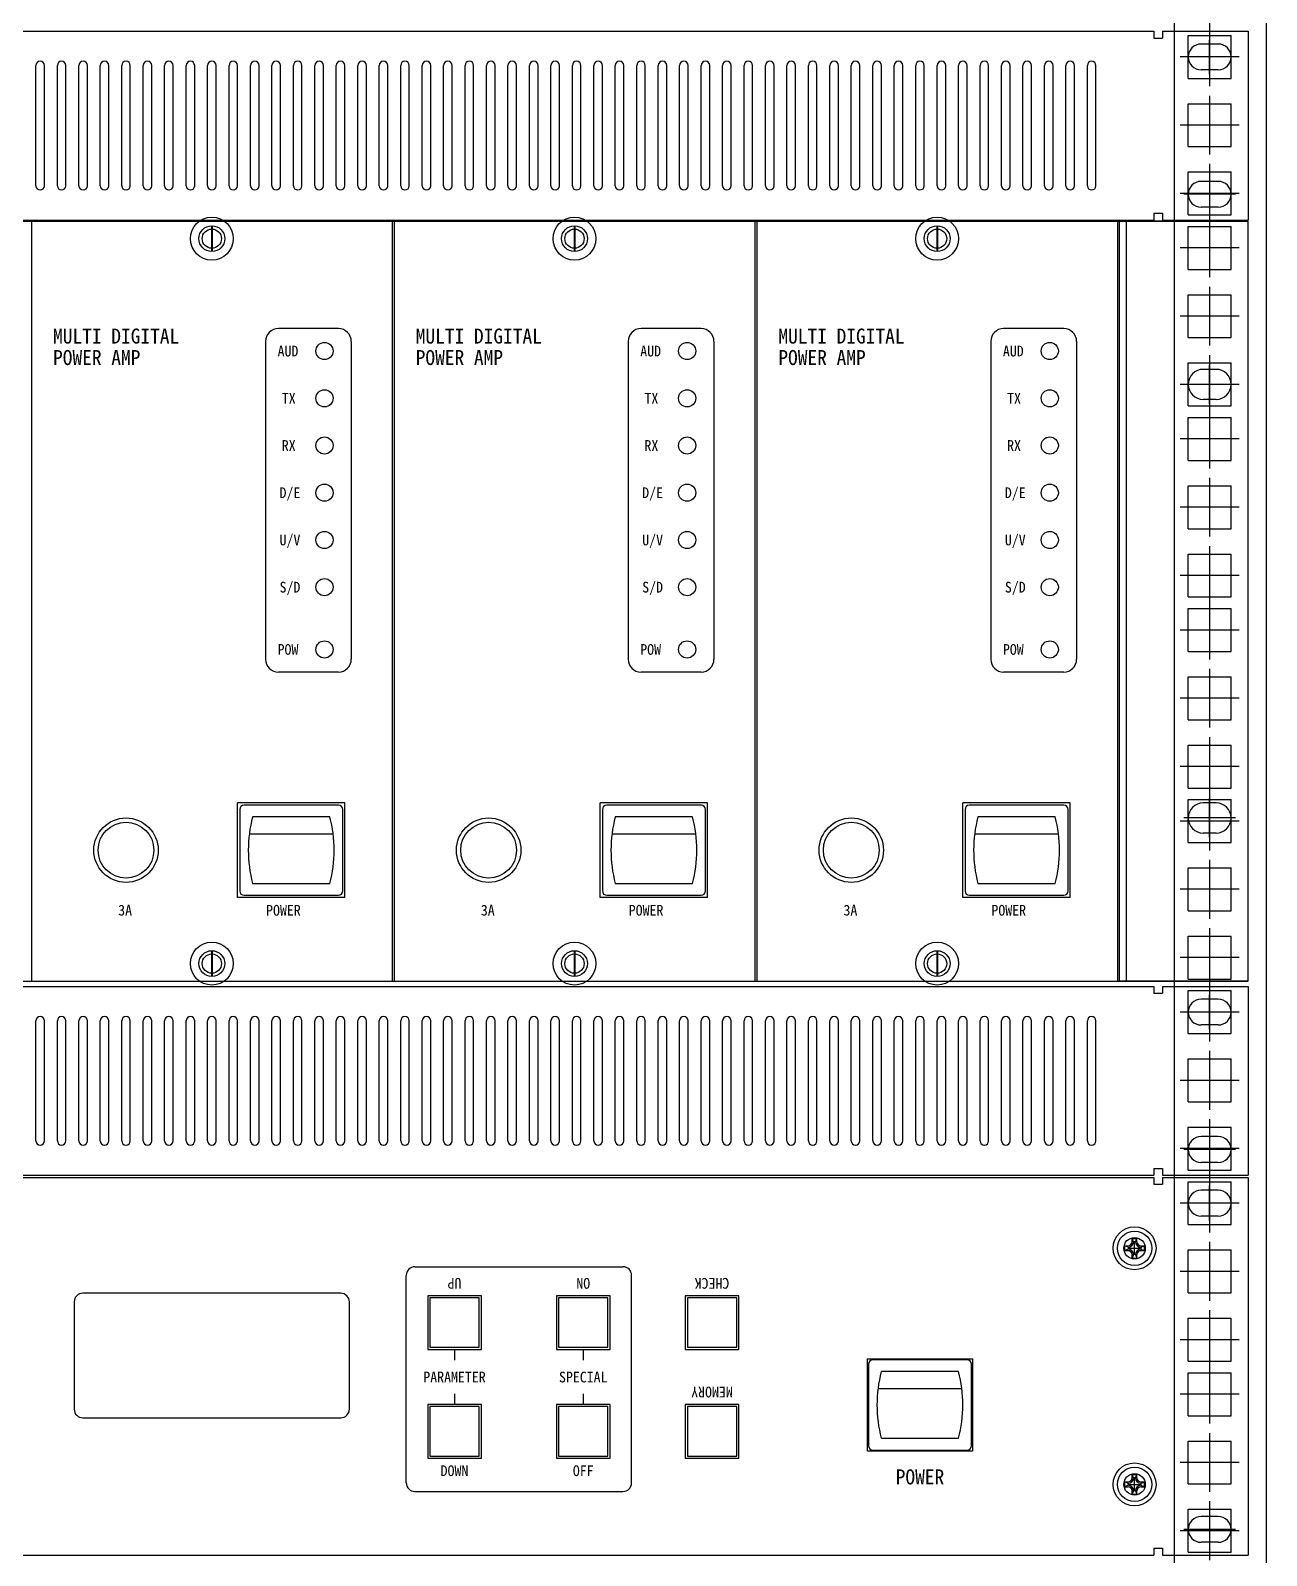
# Model space of a CAD drawing. Header units: millimetres. Extents: x 0 to 841, y 0 to 594.
# Drawn here: x 196.38 to 210.78, y 145.81 to 163.58 of the extents above; entities that cross this region are included whole.
import ezdxf
from ezdxf.enums import TextEntityAlignment as Align

# ---------------------------------------------------------------- set-up
doc = ezdxf.new("R2010")
doc.units = ezdxf.units.MM
doc.header["$LTSCALE"] = 10
doc.layers.add('LINE06', color=9, linetype='Continuous')
doc.styles.get("Standard").update_dxf_attribs({"font": 'GulimChe.ttf'})

# ---------------------------------------------------------------- blocks, each defined once
blk = doc.blocks.new('sw-05')
at = {"color": 7}
for p, q in [((-12, 9.5), (-12, -9.5)), ((11, 10.5), (-11, 10.5)), ((9, 7.75), (-9, 7.75)), ((12, -9.5), (12, 9.5)), ((9.77, 3.75), (-9.77, 3.75)), ((-11, -10.5), (11, -10.5)), ((-9, -7.75), (9, -7.75))]:
    blk.add_line(p, q, dxfattribs=at)
for centre, radius, start, end in [((-11, 9.5), 1, 90, 180), ((20.53, 0), 30.53, 165.2952, 194.7048), ((-20.53, 0), 30.53, 345.2952, 14.7048), ((11, 9.5), 1, 0, 90), ((-11, -9.5), 1, 180, 270), ((11, -9.5), 1, 270, 0)]:
    blk.add_arc(centre, radius, start, end, dxfattribs=at)

msp = doc.modelspace()

# ---------------------------------------------------------------- linework, layer by layer
at = {"color": 7, "lineweight": 30}
for p, q in [((199.966, 160.104), (199.266, 160.104)), ((204.191, 160.104), (203.491, 160.104)), ((208.416, 160.104), (207.716, 160.104)), ((200.116, 159.954), (200.116, 156.254)), ((204.341, 159.954), (204.341, 156.254)), ((208.566, 159.954), (208.566, 156.254)), ((199.966, 156.104), (199.266, 156.104)), ((204.191, 156.104), (203.491, 156.104)), ((208.416, 156.104), (207.716, 156.104))]:
    msp.add_line(p, q, dxfattribs=at)
at = {"color": 7}
for p, q in [((199.116, 159.954), (199.116, 156.254)), ((203.341, 159.954), (203.341, 156.254)), ((207.566, 159.954), (207.566, 156.254))]:
    msp.add_line(p, q, dxfattribs=at)
for centre, start, end in [((199.266, 159.954), 90, 180), ((203.491, 159.954), 90, 180), ((207.716, 159.954), 90, 180), ((199.266, 156.254), 180, 270), ((203.491, 156.254), 180, 270), ((207.716, 156.254), 180, 270)]:
    msp.add_arc(centre, 0.15, start, end, dxfattribs=at)
at = {"color": 7, "lineweight": 30}
for centre, start, end in [((199.966, 159.954), 0, 90), ((204.191, 159.954), 0, 90), ((208.416, 159.954), 0, 90), ((199.966, 156.254), 270, 0), ((204.191, 156.254), 270, 0), ((208.416, 156.254), 270, 0)]:
    msp.add_arc(centre, 0.15, start, end, dxfattribs=at)
at = {"layer": 'LINE06'}
for p, q in [((209.708, 130.211), (209.708, 223.661)), ((210.778, 130.211), (210.778, 223.661)), ((210.116, 164.246), (210.116, 163.561)), ((210.116, 163.611), (210.116, 162.926)), ((187.516, 163.568), (209.466, 163.568)), ((209.466, 163.568), (209.466, 163.488)), ((209.466, 163.488), (209.566, 163.488)), ((209.566, 163.568), (209.566, 163.488)), ((209.566, 163.568), (210.566, 163.568)), ((209.866, 163.018), (209.866, 163.518)), ((209.866, 163.518), (210.366, 163.518)), ((210.216, 163.418), (210.016, 163.418)), ((210.116, 163.068), (210.116, 163.468)), ((210.366, 163.018), (210.366, 163.518)), ((210.566, 163.568), (210.566, 161.368)), ((210.458, 163.268), (209.774, 163.268)), ((210.416, 163.268), (209.816, 163.268)), ((196.441, 161.768), (196.441, 163.168)), ((196.541, 161.768), (196.541, 163.168)), ((196.691, 161.768), (196.691, 163.168)), ((196.791, 161.768), (196.791, 163.168)), ((196.941, 161.768), (196.941, 163.168)), ((197.041, 161.768), (197.041, 163.168)), ((197.191, 161.768), (197.191, 163.168)), ((197.291, 161.768), (197.291, 163.168)), ((197.441, 161.768), (197.441, 163.168)), ((197.541, 161.768), (197.541, 163.168)), ((197.691, 161.768), (197.691, 163.168)), ((197.791, 161.768), (197.791, 163.168)), ((197.941, 161.768), (197.941, 163.168)), ((198.041, 161.768), (198.041, 163.168)), ((198.191, 161.768), (198.191, 163.168)), ((198.291, 161.768), (198.291, 163.168)), ((198.441, 161.768), (198.441, 163.168)), ((198.541, 161.768), (198.541, 163.168)), ((198.691, 161.768), (198.691, 163.168)), ((198.791, 161.768), (198.791, 163.168)), ((198.941, 161.768), (198.941, 163.168)), ((199.041, 161.768), (199.041, 163.168)), ((199.191, 161.768), (199.191, 163.168)), ((199.291, 161.768), (199.291, 163.168)), ((199.441, 161.768), (199.441, 163.168)), ((199.541, 161.768), (199.541, 163.168)), ((199.691, 161.768), (199.691, 163.168)), ((199.791, 161.768), (199.791, 163.168)), ((199.941, 161.768), (199.941, 163.168)), ((200.041, 161.768), (200.041, 163.168)), ((200.191, 161.768), (200.191, 163.168)), ((200.291, 161.768), (200.291, 163.168)), ((200.441, 161.768), (200.441, 163.168)), ((200.541, 161.768), (200.541, 163.168)), ((200.691, 161.768), (200.691, 163.168)), ((200.791, 161.768), (200.791, 163.168)), ((200.941, 161.768), (200.941, 163.168)), ((201.041, 161.768), (201.041, 163.168)), ((201.191, 161.768), (201.191, 163.168)), ((201.291, 161.768), (201.291, 163.168)), ((201.441, 161.768), (201.441, 163.168)), ((201.541, 161.768), (201.541, 163.168)), ((201.691, 161.768), (201.691, 163.168)), ((201.791, 161.768), (201.791, 163.168)), ((201.941, 161.768), (201.941, 163.168)), ((202.041, 161.768), (202.041, 163.168)), ((202.191, 161.768), (202.191, 163.168)), ((202.291, 161.768), (202.291, 163.168)), ((202.441, 161.768), (202.441, 163.168)), ((202.541, 161.768), (202.541, 163.168)), ((202.691, 161.768), (202.691, 163.168)), ((202.791, 161.768), (202.791, 163.168)), ((202.941, 161.768), (202.941, 163.168)), ((203.041, 161.768), (203.041, 163.168)), ((203.191, 161.768), (203.191, 163.168)), ((203.291, 161.768), (203.291, 163.168)), ((203.441, 161.768), (203.441, 163.168)), ((203.541, 161.768), (203.541, 163.168)), ((203.691, 161.768), (203.691, 163.168)), ((203.791, 161.768), (203.791, 163.168)), ((203.941, 161.768), (203.941, 163.168)), ((204.041, 161.768), (204.041, 163.168)), ((204.191, 161.768), (204.191, 163.168)), ((204.291, 161.768), (204.291, 163.168)), ((204.441, 161.768), (204.441, 163.168)), ((204.541, 161.768), (204.541, 163.168)), ((204.691, 161.768), (204.691, 163.168)), ((204.791, 161.768), (204.791, 163.168)), ((204.941, 161.768), (204.941, 163.168)), ((205.041, 161.768), (205.041, 163.168)), ((205.191, 161.768), (205.191, 163.168)), ((205.291, 161.768), (205.291, 163.168)), ((205.441, 161.768), (205.441, 163.168)), ((205.541, 161.768), (205.541, 163.168)), ((205.691, 161.768), (205.691, 163.168)), ((205.791, 161.768), (205.791, 163.168)), ((205.941, 161.768), (205.941, 163.168)), ((206.041, 161.768), (206.041, 163.168)), ((206.191, 161.768), (206.191, 163.168)), ((206.291, 161.768), (206.291, 163.168)), ((206.441, 161.768), (206.441, 163.168)), ((206.541, 161.768), (206.541, 163.168)), ((206.691, 161.768), (206.691, 163.168)), ((206.791, 161.768), (206.791, 163.168)), ((206.941, 161.768), (206.941, 163.168)), ((207.041, 161.768), (207.041, 163.168)), ((207.191, 161.768), (207.191, 163.168)), ((207.291, 161.768), (207.291, 163.168)), ((207.441, 161.768), (207.441, 163.168)), ((207.541, 161.768), (207.541, 163.168)), ((207.691, 161.768), (207.691, 163.168)), ((207.791, 161.768), (207.791, 163.168)), ((207.941, 161.768), (207.941, 163.168)), ((208.041, 161.768), (208.041, 163.168)), ((208.191, 161.768), (208.191, 163.168)), ((208.291, 161.768), (208.291, 163.168)), ((208.441, 161.768), (208.441, 163.168)), ((208.541, 161.768), (208.541, 163.168)), ((208.691, 161.768), (208.691, 163.168)), ((208.791, 161.768), (208.791, 163.168)), ((210.216, 163.118), (210.016, 163.118)), ((209.866, 163.018), (210.366, 163.018)), ((209.866, 162.223), (209.866, 162.723)), ((209.866, 162.723), (210.366, 162.723)), ((210.116, 162.816), (210.116, 162.131)), ((210.366, 162.223), (210.366, 162.723)), ((210.458, 162.473), (209.774, 162.473)), ((209.866, 162.223), (210.366, 162.223)), ((210.116, 162.021), (210.116, 161.336)), ((209.866, 161.428), (209.866, 161.928)), ((209.866, 161.928), (210.366, 161.928)), ((210.216, 161.818), (210.016, 161.818)), ((210.116, 161.868), (210.116, 161.468)), ((210.366, 161.428), (210.366, 161.928)), ((210.458, 161.678), (209.774, 161.678)), ((210.416, 161.668), (209.816, 161.668)), ((209.466, 161.448), (209.466, 161.368)), ((209.466, 161.448), (209.566, 161.448)), ((209.566, 161.448), (209.566, 161.368)), ((210.216, 161.518), (210.016, 161.518)), ((186.416, 161.354), (210.566, 161.354)), ((187.516, 161.368), (209.466, 161.368)), ((196.391, 161.354), (200.591, 161.354)), ((196.391, 161.354), (196.391, 152.504)), ((196.391, 161.354), (200.591, 161.354)), ((196.391, 161.354), (196.391, 152.504)), ((198.486, 161.301), (198.486, 161.001)), ((198.491, 161.354), (200.591, 161.354)), ((198.491, 161.354), (200.591, 161.354)), ((198.496, 161.301), (198.496, 161.001)), ((200.591, 161.354), (200.591, 152.504)), ((200.591, 161.354), (200.591, 152.504)), ((200.616, 161.354), (204.816, 161.354)), ((200.616, 161.354), (200.616, 152.504)), ((200.616, 161.354), (204.816, 161.354)), ((200.616, 161.354), (200.616, 152.504)), ((202.711, 161.301), (202.711, 161.001)), ((202.716, 161.354), (204.816, 161.354)), ((202.716, 161.354), (204.816, 161.354)), ((202.721, 161.301), (202.721, 161.001)), ((204.816, 161.354), (204.816, 152.504)), ((204.816, 161.354), (204.816, 152.504)), ((204.841, 161.354), (209.041, 161.354)), ((204.841, 161.354), (204.841, 152.504)), ((204.841, 161.354), (209.041, 161.354)), ((204.841, 161.354), (204.841, 152.504)), ((206.936, 161.301), (206.936, 161.001)), ((206.941, 161.354), (209.041, 161.354)), ((206.941, 161.354), (209.041, 161.354)), ((206.946, 161.301), (206.946, 161.001)), ((209.041, 161.354), (209.041, 152.504)), ((209.041, 161.354), (209.041, 152.504)), ((209.066, 152.504), (209.066, 161.354)), ((210.566, 161.354), (209.066, 161.354)), ((209.146, 152.504), (209.146, 161.354)), ((209.566, 161.368), (210.566, 161.368)), ((209.866, 161.428), (210.366, 161.428)), ((209.866, 160.793), (209.866, 161.293)), ((209.866, 161.293), (210.366, 161.293)), ((210.116, 161.386), (210.116, 160.701)), ((210.366, 160.793), (210.366, 161.293)), ((210.566, 152.504), (210.566, 161.354)), ((210.458, 161.043), (209.774, 161.043)), ((209.866, 160.793), (210.366, 160.793)), ((210.116, 160.591), (210.116, 159.906)), ((209.866, 159.998), (209.866, 160.498)), ((209.866, 160.498), (210.366, 160.498)), ((210.366, 159.998), (210.366, 160.498)), ((210.458, 160.248), (209.774, 160.248)), ((209.866, 159.998), (210.366, 159.998)), ((209.866, 159.203), (209.866, 159.703)), ((209.866, 159.703), (210.366, 159.703)), ((210.116, 159.796), (210.116, 159.111)), ((210.116, 159.229), (210.116, 159.679)), ((210.366, 159.203), (210.366, 159.703)), ((210.191, 159.629), (210.041, 159.629)), ((210.458, 159.453), (209.774, 159.453)), ((210.416, 159.454), (209.816, 159.454)), ((209.866, 159.203), (210.366, 159.203)), ((210.191, 159.279), (210.041, 159.279)), ((210.116, 159.161), (210.116, 158.476)), ((209.866, 158.568), (209.866, 159.068)), ((209.866, 159.068), (210.366, 159.068)), ((210.366, 158.568), (210.366, 159.068)), ((210.458, 158.818), (209.774, 158.818)), ((209.866, 158.568), (210.366, 158.568)), ((209.866, 157.773), (209.866, 158.273)), ((209.866, 158.273), (210.366, 158.273)), ((210.116, 158.366), (210.116, 157.681)), ((210.366, 157.773), (210.366, 158.273)), ((210.458, 158.023), (209.774, 158.023)), ((209.866, 157.773), (210.366, 157.773)), ((210.116, 157.571), (210.116, 156.886)), ((209.866, 156.978), (209.866, 157.478)), ((209.866, 157.478), (210.366, 157.478)), ((210.366, 156.978), (210.366, 157.478)), ((210.458, 157.228), (209.774, 157.228)), ((209.866, 156.978), (210.366, 156.978)), ((209.866, 156.343), (209.866, 156.843)), ((209.866, 156.843), (210.366, 156.843)), ((210.116, 156.936), (210.116, 156.251)), ((210.366, 156.343), (210.366, 156.843)), ((210.458, 156.593), (209.774, 156.593)), ((209.866, 156.343), (210.366, 156.343)), ((210.116, 156.141), (210.116, 155.456)), ((209.866, 155.548), (209.866, 156.048)), ((209.866, 156.048), (210.366, 156.048)), ((210.366, 155.548), (210.366, 156.048)), ((210.458, 155.798), (209.774, 155.798)), ((209.866, 155.548), (210.366, 155.548)), ((209.866, 154.753), (209.866, 155.253)), ((209.866, 155.253), (210.366, 155.253)), ((210.116, 155.346), (210.116, 154.661)), ((210.366, 154.753), (210.366, 155.253)), ((210.458, 155.003), (209.774, 155.003)), ((209.866, 154.753), (210.366, 154.753)), ((210.116, 154.711), (210.116, 154.026)), ((200.041, 154.579), (198.791, 154.579)), ((198.791, 153.479), (198.791, 154.579)), ((200.041, 154.579), (198.791, 154.579)), ((198.791, 153.479), (198.791, 154.579)), ((200.041, 154.579), (198.791, 154.579)), ((198.791, 153.479), (198.791, 154.579)), ((200.041, 154.579), (198.791, 154.579)), ((198.791, 153.479), (198.791, 154.579)), ((200.041, 153.479), (200.041, 154.579)), ((200.041, 153.479), (200.041, 154.579)), ((200.041, 153.479), (200.041, 154.579)), ((200.041, 153.479), (200.041, 154.579)), ((204.266, 154.579), (203.016, 154.579)), ((203.016, 153.479), (203.016, 154.579)), ((204.266, 154.579), (203.016, 154.579)), ((203.016, 153.479), (203.016, 154.579)), ((204.266, 154.579), (203.016, 154.579)), ((203.016, 153.479), (203.016, 154.579)), ((204.266, 154.579), (203.016, 154.579)), ((203.016, 153.479), (203.016, 154.579)), ((204.266, 153.479), (204.266, 154.579)), ((204.266, 153.479), (204.266, 154.579)), ((204.266, 153.479), (204.266, 154.579)), ((204.266, 153.479), (204.266, 154.579)), ((208.491, 154.579), (207.241, 154.579)), ((207.241, 153.479), (207.241, 154.579)), ((208.491, 154.579), (207.241, 154.579)), ((207.241, 153.479), (207.241, 154.579)), ((208.491, 154.579), (207.241, 154.579)), ((207.241, 153.479), (207.241, 154.579)), ((208.491, 154.579), (207.241, 154.579)), ((207.241, 153.479), (207.241, 154.579)), ((208.491, 153.479), (208.491, 154.579)), ((208.491, 153.479), (208.491, 154.579)), ((208.491, 153.479), (208.491, 154.579)), ((208.491, 153.479), (208.491, 154.579)), ((209.866, 154.118), (209.866, 154.618)), ((209.866, 154.618), (210.366, 154.618)), ((210.191, 154.579), (210.041, 154.579)), ((210.116, 154.179), (210.116, 154.629)), ((210.366, 154.118), (210.366, 154.618)), ((210.458, 154.368), (209.774, 154.368)), ((210.416, 154.404), (209.816, 154.404)), ((210.191, 154.229), (210.041, 154.229)), ((209.866, 154.118), (210.366, 154.118)), ((209.866, 153.323), (209.866, 153.823)), ((209.866, 153.823), (210.366, 153.823)), ((210.116, 153.916), (210.116, 153.231)), ((210.366, 153.323), (210.366, 153.823)), ((200.041, 153.479), (198.791, 153.479)), ((200.041, 153.479), (198.791, 153.479)), ((200.041, 153.479), (198.791, 153.479)), ((200.041, 153.479), (198.791, 153.479)), ((204.266, 153.479), (203.016, 153.479)), ((204.266, 153.479), (203.016, 153.479)), ((204.266, 153.479), (203.016, 153.479)), ((204.266, 153.479), (203.016, 153.479)), ((208.491, 153.479), (207.241, 153.479)), ((208.491, 153.479), (207.241, 153.479)), ((208.491, 153.479), (207.241, 153.479)), ((208.491, 153.479), (207.241, 153.479)), ((210.458, 153.573), (209.774, 153.573)), ((209.866, 153.323), (210.366, 153.323)), ((210.116, 153.121), (210.116, 152.436)), ((209.866, 152.528), (209.866, 153.028)), ((209.866, 153.028), (210.366, 153.028)), ((210.366, 152.528), (210.366, 153.028)), ((198.486, 152.858), (198.486, 152.558)), ((198.496, 152.858), (198.496, 152.558)), ((202.711, 152.858), (202.711, 152.558)), ((202.721, 152.858), (202.721, 152.558)), ((206.936, 152.858), (206.936, 152.558)), ((206.946, 152.858), (206.946, 152.558)), ((210.458, 152.778), (209.774, 152.778)), ((186.416, 152.504), (210.566, 152.504)), ((187.516, 152.443), (209.466, 152.443)), ((196.391, 152.504), (200.591, 152.504)), ((196.391, 152.504), (200.591, 152.504)), ((200.616, 152.504), (204.816, 152.504)), ((200.616, 152.504), (204.816, 152.504)), ((204.841, 152.504), (209.041, 152.504)), ((204.841, 152.504), (209.041, 152.504)), ((210.566, 152.504), (209.066, 152.504)), ((209.466, 152.443), (209.466, 152.363)), ((209.566, 152.443), (209.566, 152.363)), ((209.566, 152.443), (210.566, 152.443)), ((209.866, 152.528), (210.366, 152.528)), ((209.866, 151.893), (209.866, 152.393)), ((209.866, 152.393), (210.366, 152.393)), ((210.116, 152.486), (210.116, 151.801)), ((210.366, 151.893), (210.366, 152.393)), ((210.566, 152.443), (210.566, 150.243)), ((209.466, 152.363), (209.566, 152.363)), ((210.216, 152.293), (210.016, 152.293)), ((210.116, 151.943), (210.116, 152.343)), ((196.441, 150.643), (196.441, 152.043)), ((196.541, 150.643), (196.541, 152.043)), ((196.691, 150.643), (196.691, 152.043)), ((196.791, 150.643), (196.791, 152.043)), ((196.941, 150.643), (196.941, 152.043)), ((197.041, 150.643), (197.041, 152.043)), ((197.191, 150.643), (197.191, 152.043)), ((197.291, 150.643), (197.291, 152.043)), ((197.441, 150.643), (197.441, 152.043)), ((197.541, 150.643), (197.541, 152.043)), ((197.691, 150.643), (197.691, 152.043)), ((197.791, 150.643), (197.791, 152.043)), ((197.941, 150.643), (197.941, 152.043)), ((198.041, 150.643), (198.041, 152.043)), ((198.191, 150.643), (198.191, 152.043)), ((198.291, 150.643), (198.291, 152.043)), ((198.441, 150.643), (198.441, 152.043)), ((198.541, 150.643), (198.541, 152.043)), ((198.691, 150.643), (198.691, 152.043)), ((198.791, 150.643), (198.791, 152.043)), ((198.941, 150.643), (198.941, 152.043)), ((199.041, 150.643), (199.041, 152.043)), ((199.191, 150.643), (199.191, 152.043)), ((199.291, 150.643), (199.291, 152.043)), ((199.441, 150.643), (199.441, 152.043)), ((199.541, 150.643), (199.541, 152.043)), ((199.691, 150.643), (199.691, 152.043)), ((199.791, 150.643), (199.791, 152.043)), ((199.941, 150.643), (199.941, 152.043)), ((200.041, 150.643), (200.041, 152.043)), ((200.191, 150.643), (200.191, 152.043)), ((200.291, 150.643), (200.291, 152.043)), ((200.441, 150.643), (200.441, 152.043)), ((200.541, 150.643), (200.541, 152.043)), ((200.691, 150.643), (200.691, 152.043)), ((200.791, 150.643), (200.791, 152.043)), ((200.941, 150.643), (200.941, 152.043)), ((201.041, 150.643), (201.041, 152.043)), ((201.191, 150.643), (201.191, 152.043)), ((201.291, 150.643), (201.291, 152.043)), ((201.441, 150.643), (201.441, 152.043)), ((201.541, 150.643), (201.541, 152.043)), ((201.691, 150.643), (201.691, 152.043)), ((201.791, 150.643), (201.791, 152.043)), ((201.941, 150.643), (201.941, 152.043)), ((202.041, 150.643), (202.041, 152.043)), ((202.191, 150.643), (202.191, 152.043)), ((202.291, 150.643), (202.291, 152.043)), ((202.441, 150.643), (202.441, 152.043)), ((202.541, 150.643), (202.541, 152.043)), ((202.691, 150.643), (202.691, 152.043)), ((202.791, 150.643), (202.791, 152.043)), ((202.941, 150.643), (202.941, 152.043)), ((203.041, 150.643), (203.041, 152.043)), ((203.191, 150.643), (203.191, 152.043)), ((203.291, 150.643), (203.291, 152.043)), ((203.441, 150.643), (203.441, 152.043)), ((203.541, 150.643), (203.541, 152.043)), ((203.691, 150.643), (203.691, 152.043)), ((203.791, 150.643), (203.791, 152.043)), ((203.941, 150.643), (203.941, 152.043)), ((204.041, 150.643), (204.041, 152.043)), ((204.191, 150.643), (204.191, 152.043)), ((204.291, 150.643), (204.291, 152.043)), ((204.441, 150.643), (204.441, 152.043)), ((204.541, 150.643), (204.541, 152.043)), ((204.691, 150.643), (204.691, 152.043)), ((204.791, 150.643), (204.791, 152.043)), ((204.941, 150.643), (204.941, 152.043)), ((205.041, 150.643), (205.041, 152.043)), ((205.191, 150.643), (205.191, 152.043)), ((205.291, 150.643), (205.291, 152.043)), ((205.441, 150.643), (205.441, 152.043)), ((205.541, 150.643), (205.541, 152.043)), ((205.691, 150.643), (205.691, 152.043)), ((205.791, 150.643), (205.791, 152.043)), ((205.941, 150.643), (205.941, 152.043)), ((206.041, 150.643), (206.041, 152.043)), ((206.191, 150.643), (206.191, 152.043)), ((206.291, 150.643), (206.291, 152.043)), ((206.441, 150.643), (206.441, 152.043)), ((206.541, 150.643), (206.541, 152.043)), ((206.691, 150.643), (206.691, 152.043)), ((206.791, 150.643), (206.791, 152.043)), ((206.941, 150.643), (206.941, 152.043)), ((207.041, 150.643), (207.041, 152.043)), ((207.191, 150.643), (207.191, 152.043)), ((207.291, 150.643), (207.291, 152.043)), ((207.441, 150.643), (207.441, 152.043)), ((207.541, 150.643), (207.541, 152.043)), ((207.691, 150.643), (207.691, 152.043)), ((207.791, 150.643), (207.791, 152.043)), ((207.941, 150.643), (207.941, 152.043)), ((208.041, 150.643), (208.041, 152.043)), ((208.191, 150.643), (208.191, 152.043)), ((208.291, 150.643), (208.291, 152.043)), ((208.441, 150.643), (208.441, 152.043)), ((208.541, 150.643), (208.541, 152.043)), ((208.691, 150.643), (208.691, 152.043)), ((208.791, 150.643), (208.791, 152.043)), ((210.458, 152.143), (209.774, 152.143)), ((210.416, 152.143), (209.816, 152.143)), ((209.866, 151.893), (210.366, 151.893)), ((210.216, 151.993), (210.016, 151.993)), ((210.116, 151.691), (210.116, 151.006)), ((209.866, 151.098), (209.866, 151.598)), ((209.866, 151.598), (210.366, 151.598)), ((210.366, 151.098), (210.366, 151.598)), ((210.458, 151.348), (209.774, 151.348)), ((209.866, 151.098), (210.366, 151.098)), ((209.866, 150.303), (209.866, 150.803)), ((209.866, 150.803), (210.366, 150.803)), ((210.116, 150.896), (210.116, 150.211)), ((210.366, 150.303), (210.366, 150.803)), ((210.216, 150.693), (210.016, 150.693)), ((210.116, 150.743), (210.116, 150.343)), ((210.458, 150.553), (209.774, 150.553)), ((210.416, 150.543), (209.816, 150.543)), ((209.466, 150.323), (209.466, 150.243)), ((209.466, 150.323), (209.566, 150.323)), ((209.566, 150.323), (209.566, 150.243)), ((209.866, 150.303), (210.366, 150.303)), ((210.216, 150.393), (210.016, 150.393)), ((210.116, 150.261), (210.116, 149.576)), ((187.516, 150.243), (209.466, 150.243)), ((187.516, 150.218), (209.466, 150.218)), ((209.466, 150.218), (209.466, 150.138)), ((209.466, 150.138), (209.566, 150.138)), ((209.566, 150.243), (210.566, 150.243)), ((209.566, 150.218), (209.566, 150.138)), ((209.566, 150.218), (210.566, 150.218)), ((209.866, 149.668), (209.866, 150.168)), ((209.866, 150.168), (210.366, 150.168)), ((210.116, 149.718), (210.116, 150.118)), ((210.366, 149.668), (210.366, 150.168)), ((210.566, 150.218), (210.566, 145.818)), ((210.458, 149.918), (209.774, 149.918)), ((210.416, 149.918), (209.816, 149.918)), ((210.216, 150.068), (210.016, 150.068)), ((210.216, 149.768), (210.016, 149.768)), ((209.866, 149.668), (210.366, 149.668)), ((209.126, 149.422), (209.166, 149.422)), ((209.126, 149.365), (209.126, 149.422)), ((209.166, 149.405), (209.126, 149.422)), ((209.166, 149.382), (209.126, 149.365)), ((209.166, 149.405), (209.166, 149.382)), ((209.166, 149.393), (209.315, 149.393)), ((209.212, 149.508), (209.269, 149.508)), ((209.212, 149.468), (209.212, 149.508)), ((209.229, 149.468), (209.212, 149.508)), ((209.252, 149.468), (209.229, 149.468)), ((209.241, 149.319), (209.241, 149.468)), ((209.252, 149.468), (209.269, 149.508)), ((209.269, 149.468), (209.269, 149.508)), ((209.315, 149.422), (209.355, 149.422)), ((209.315, 149.405), (209.355, 149.422)), ((209.315, 149.405), (209.315, 149.382)), ((209.315, 149.382), (209.355, 149.365)), ((209.355, 149.365), (209.355, 149.422)), ((209.866, 148.873), (209.866, 149.373)), ((209.866, 149.373), (210.366, 149.373)), ((210.116, 149.466), (210.116, 148.781)), ((210.366, 148.873), (210.366, 149.373)), ((209.126, 149.365), (209.166, 149.365)), ((209.212, 149.279), (209.212, 149.319)), ((209.229, 149.319), (209.212, 149.279)), ((209.212, 149.279), (209.269, 149.279)), ((209.252, 149.319), (209.229, 149.319)), ((209.252, 149.319), (209.269, 149.279)), ((209.269, 149.279), (209.269, 149.319)), ((209.315, 149.365), (209.355, 149.365)), ((200.756, 146.66), (200.756, 149.077)), ((200.856, 149.177), (203.281, 149.177)), ((203.381, 146.66), (203.381, 149.077)), ((210.458, 149.123), (209.774, 149.123)), ((209.866, 148.873), (210.366, 148.873)), ((210.116, 148.671), (210.116, 147.986)), ((209.866, 148.078), (209.866, 148.578)), ((209.866, 148.578), (210.366, 148.578)), ((210.366, 148.078), (210.366, 148.578)), ((210.458, 148.328), (209.774, 148.328)), ((201.318, 148.214), (201.318, 148.088)), ((202.818, 148.214), (202.818, 148.088)), ((206.141, 148.043), (206.141, 147.093)), ((207.291, 148.093), (206.191, 148.093)), ((207.191, 147.956), (206.291, 147.956)), ((207.341, 147.093), (207.341, 148.043)), ((209.866, 148.078), (210.366, 148.078)), ((210.116, 148.036), (210.116, 147.351)), ((209.866, 147.443), (209.866, 147.943)), ((209.866, 147.943), (210.366, 147.943)), ((210.366, 147.443), (210.366, 147.943)), ((201.318, 147.699), (201.318, 147.573)), ((202.818, 147.699), (202.818, 147.573)), ((207.229, 147.756), (206.252, 147.756)), ((210.458, 147.693), (209.774, 147.693)), ((209.866, 147.443), (210.366, 147.443)), ((210.116, 147.241), (210.116, 146.556)), ((206.291, 147.181), (207.191, 147.181)), ((209.866, 146.648), (209.866, 147.148)), ((209.866, 147.148), (210.366, 147.148)), ((210.366, 146.648), (210.366, 147.148)), ((206.191, 147.043), (207.291, 147.043)), ((210.458, 146.898), (209.774, 146.898)), ((209.212, 146.758), (209.269, 146.758)), ((209.212, 146.718), (209.212, 146.758)), ((209.229, 146.718), (209.212, 146.758)), ((209.252, 146.718), (209.229, 146.718)), ((209.241, 146.569), (209.241, 146.718)), ((209.252, 146.718), (209.269, 146.758)), ((209.269, 146.718), (209.269, 146.758)), ((200.856, 146.56), (203.281, 146.56)), ((209.126, 146.672), (209.166, 146.672)), ((209.126, 146.615), (209.126, 146.672)), ((209.166, 146.655), (209.126, 146.672)), ((209.166, 146.632), (209.126, 146.615)), ((209.126, 146.615), (209.166, 146.615)), ((209.166, 146.655), (209.166, 146.632)), ((209.166, 146.643), (209.315, 146.643)), ((209.212, 146.529), (209.212, 146.569)), ((209.229, 146.569), (209.212, 146.529)), ((209.212, 146.529), (209.269, 146.529)), ((209.252, 146.569), (209.229, 146.569)), ((209.252, 146.569), (209.269, 146.529)), ((209.269, 146.529), (209.269, 146.569)), ((209.315, 146.672), (209.355, 146.672)), ((209.315, 146.655), (209.355, 146.672)), ((209.315, 146.655), (209.315, 146.632)), ((209.315, 146.632), (209.355, 146.615)), ((209.315, 146.615), (209.355, 146.615)), ((209.355, 146.615), (209.355, 146.672)), ((209.866, 146.648), (210.366, 146.648)), ((209.866, 145.853), (209.866, 146.353)), ((209.866, 146.353), (210.366, 146.353)), ((210.116, 146.446), (210.116, 145.761)), ((210.366, 145.853), (210.366, 146.353)), ((210.216, 146.268), (210.016, 146.268)), ((210.116, 146.318), (210.116, 145.918)), ((210.458, 146.103), (209.774, 146.103)), ((210.416, 146.118), (209.816, 146.118)), ((187.516, 145.818), (209.466, 145.818)), ((209.466, 145.898), (209.466, 145.818)), ((209.466, 145.898), (209.566, 145.898)), ((209.566, 145.898), (209.566, 145.818)), ((209.566, 145.818), (210.566, 145.818)), ((209.866, 145.853), (210.366, 145.853)), ((210.216, 145.968), (210.016, 145.968))]:
    msp.add_line(p, q, dxfattribs=at)
msp.add_lwpolyline([(196.988, 147.418), (199.994, 147.418, 0.414214), (200.094, 147.518), (200.094, 148.769, 0.414214), (199.994, 148.869), (196.988, 148.869, 0.414214), (196.887, 148.769), (196.887, 147.518, 0.414214)], format="xyb", close=True, dxfattribs=at)
for points in [[(201.006, 148.214), (201.631, 148.214), (201.631, 148.839), (201.006, 148.839)], [(201.006, 148.214), (201.631, 148.214), (201.631, 148.839), (201.006, 148.839)], [(201.006, 148.214), (201.631, 148.214), (201.631, 148.839), (201.006, 148.839)], [(201.006, 148.214), (201.631, 148.214), (201.631, 148.839), (201.006, 148.839)], [(202.506, 148.214), (203.131, 148.214), (203.131, 148.839), (202.506, 148.839)], [(202.506, 148.214), (203.131, 148.214), (203.131, 148.839), (202.506, 148.839)], [(202.506, 148.214), (203.131, 148.214), (203.131, 148.839), (202.506, 148.839)], [(202.506, 148.214), (203.131, 148.214), (203.131, 148.839), (202.506, 148.839)], [(204.006, 148.214), (204.631, 148.214), (204.631, 148.839), (204.006, 148.839)], [(204.006, 148.214), (204.631, 148.214), (204.631, 148.839), (204.006, 148.839)], [(201.031, 148.239), (201.606, 148.239), (201.606, 148.814), (201.031, 148.814)], [(201.031, 148.239), (201.606, 148.239), (201.606, 148.814), (201.031, 148.814)], [(202.531, 148.239), (203.106, 148.239), (203.106, 148.814), (202.531, 148.814)], [(202.531, 148.239), (203.106, 148.239), (203.106, 148.814), (202.531, 148.814)], [(204.031, 148.239), (204.606, 148.239), (204.606, 148.814), (204.031, 148.814)], [(206.128, 147.031), (206.128, 148.106), (207.353, 148.106), (207.353, 147.031)], [(206.128, 147.031), (206.128, 148.106), (207.353, 148.106), (207.353, 147.031)], [(201.006, 146.948), (201.631, 146.948), (201.631, 147.573), (201.006, 147.573)], [(201.006, 146.948), (201.631, 146.948), (201.631, 147.573), (201.006, 147.573)], [(201.006, 146.948), (201.631, 146.948), (201.631, 147.573), (201.006, 147.573)], [(201.006, 146.948), (201.631, 146.948), (201.631, 147.573), (201.006, 147.573)], [(201.031, 146.973), (201.606, 146.973), (201.606, 147.548), (201.031, 147.548)], [(201.031, 146.973), (201.606, 146.973), (201.606, 147.548), (201.031, 147.548)], [(202.506, 146.948), (203.131, 146.948), (203.131, 147.573), (202.506, 147.573)], [(202.506, 146.948), (203.131, 146.948), (203.131, 147.573), (202.506, 147.573)], [(202.506, 146.948), (203.131, 146.948), (203.131, 147.573), (202.506, 147.573)], [(202.506, 146.948), (203.131, 146.948), (203.131, 147.573), (202.506, 147.573)], [(202.531, 146.973), (203.106, 146.973), (203.106, 147.548), (202.531, 147.548)], [(202.531, 146.973), (203.106, 146.973), (203.106, 147.548), (202.531, 147.548)], [(204.006, 146.948), (204.631, 146.948), (204.631, 147.573), (204.006, 147.573)], [(204.006, 146.948), (204.631, 146.948), (204.631, 147.573), (204.006, 147.573)], [(204.031, 146.973), (204.606, 146.973), (204.606, 147.548), (204.031, 147.548)]]:
    msp.add_lwpolyline(points, close=True, dxfattribs=at)
for centre, radius in [((198.491, 161.151), 0.25), ((198.491, 161.151), 0.15), ((202.716, 161.151), 0.25), ((202.716, 161.151), 0.15), ((206.941, 161.151), 0.25), ((206.941, 161.151), 0.15), ((198.491, 161.151), 0.112), ((198.491, 161.151), 0.112), ((202.716, 161.151), 0.112), ((202.716, 161.151), 0.112), ((206.941, 161.151), 0.112), ((206.941, 161.151), 0.112), ((199.803, 159.842), 0.1), ((199.803, 159.842), 0.1), ((204.028, 159.842), 0.1), ((204.028, 159.842), 0.1), ((208.253, 159.842), 0.1), ((208.253, 159.842), 0.1), ((199.803, 159.292), 0.1), ((199.803, 159.292), 0.1), ((199.803, 159.292), 0.1), ((199.803, 159.292), 0.1), ((204.028, 159.292), 0.1), ((204.028, 159.292), 0.1), ((204.028, 159.292), 0.1), ((204.028, 159.292), 0.1), ((208.253, 159.292), 0.1), ((208.253, 159.292), 0.1), ((208.253, 159.292), 0.1), ((208.253, 159.292), 0.1), ((199.803, 158.742), 0.1), ((199.803, 158.742), 0.1), ((199.803, 158.742), 0.1), ((199.803, 158.742), 0.1), ((204.028, 158.742), 0.1), ((204.028, 158.742), 0.1), ((204.028, 158.742), 0.1), ((204.028, 158.742), 0.1), ((208.253, 158.742), 0.1), ((208.253, 158.742), 0.1), ((208.253, 158.742), 0.1), ((208.253, 158.742), 0.1), ((199.803, 158.192), 0.1), ((199.803, 158.192), 0.1), ((199.803, 158.192), 0.1), ((199.803, 158.192), 0.1), ((204.028, 158.192), 0.1), ((204.028, 158.192), 0.1), ((204.028, 158.192), 0.1), ((204.028, 158.192), 0.1), ((208.253, 158.192), 0.1), ((208.253, 158.192), 0.1), ((208.253, 158.192), 0.1), ((208.253, 158.192), 0.1), ((199.803, 157.642), 0.1), ((199.803, 157.642), 0.1), ((199.803, 157.642), 0.1), ((199.803, 157.642), 0.1), ((204.028, 157.642), 0.1), ((204.028, 157.642), 0.1), ((204.028, 157.642), 0.1), ((204.028, 157.642), 0.1), ((208.253, 157.642), 0.1), ((208.253, 157.642), 0.1), ((208.253, 157.642), 0.1), ((208.253, 157.642), 0.1), ((199.803, 157.092), 0.1), ((199.803, 157.092), 0.1), ((199.803, 157.092), 0.1), ((199.803, 157.092), 0.1), ((204.028, 157.092), 0.1), ((204.028, 157.092), 0.1), ((204.028, 157.092), 0.1), ((204.028, 157.092), 0.1), ((208.253, 157.092), 0.1), ((208.253, 157.092), 0.1), ((208.253, 157.092), 0.1), ((208.253, 157.092), 0.1), ((199.803, 156.367), 0.1), ((199.803, 156.367), 0.1), ((199.803, 156.367), 0.1), ((199.803, 156.367), 0.1), ((204.028, 156.367), 0.1), ((204.028, 156.367), 0.1), ((204.028, 156.367), 0.1), ((204.028, 156.367), 0.1), ((208.253, 156.367), 0.1), ((208.253, 156.367), 0.1), ((208.253, 156.367), 0.1), ((208.253, 156.367), 0.1), ((197.491, 154.029), 0.375), ((197.491, 154.029, -0.1), 0.325), ((201.716, 154.029), 0.375), ((201.716, 154.029, -0.1), 0.325), ((205.941, 154.029), 0.375), ((205.941, 154.029, -0.1), 0.325), ((198.491, 152.708), 0.25), ((202.716, 152.708), 0.25), ((206.941, 152.708), 0.25), ((198.491, 152.708), 0.15), ((198.491, 152.708), 0.112), ((198.491, 152.708), 0.112), ((202.716, 152.708), 0.15), ((202.716, 152.708), 0.112), ((202.716, 152.708), 0.112), ((206.941, 152.708), 0.15), ((206.941, 152.708), 0.112), ((206.941, 152.708), 0.112), ((209.241, 149.393), 0.25), ((209.241, 149.393), 0.2), ((209.241, 149.393), 0.125), ((209.241, 146.643), 0.25), ((209.241, 146.643), 0.2), ((209.241, 146.643), 0.125)]:
    msp.add_circle(centre, radius, dxfattribs=at)
for centre, radius, start, end in [((210.016, 163.268), 0.15, 90, 270), ((210.216, 163.268), 0.15, 270, 90), ((196.491, 163.168), 0.05, 0, 180), ((196.741, 163.168), 0.05, 0, 180), ((196.991, 163.168), 0.05, 0, 180), ((197.241, 163.168), 0.05, 0, 180), ((197.491, 163.168), 0.05, 0, 180), ((197.741, 163.168), 0.05, 0, 180), ((197.991, 163.168), 0.05, 0, 180), ((198.241, 163.168), 0.05, 0, 180), ((198.491, 163.168), 0.05, 0, 180), ((198.741, 163.168), 0.05, 0, 180), ((198.991, 163.168), 0.05, 0, 180), ((199.241, 163.168), 0.05, 0, 180), ((199.491, 163.168), 0.05, 0, 180), ((199.741, 163.168), 0.05, 0, 180), ((199.991, 163.168), 0.05, 0, 180), ((200.241, 163.168), 0.05, 0, 180), ((200.491, 163.168), 0.05, 0, 180), ((200.741, 163.168), 0.05, 0, 180), ((200.991, 163.168), 0.05, 0, 180), ((201.241, 163.168), 0.05, 0, 180), ((201.491, 163.168), 0.05, 0, 180), ((201.741, 163.168), 0.05, 0, 180), ((201.991, 163.168), 0.05, 0, 180), ((202.241, 163.168), 0.05, 0, 180), ((202.491, 163.168), 0.05, 0, 180), ((202.741, 163.168), 0.05, 0, 180), ((202.991, 163.168), 0.05, 0, 180), ((203.241, 163.168), 0.05, 0, 180), ((203.491, 163.168), 0.05, 0, 180), ((203.741, 163.168), 0.05, 0, 180), ((203.991, 163.168), 0.05, 0, 180), ((204.241, 163.168), 0.05, 0, 180), ((204.491, 163.168), 0.05, 0, 180), ((204.741, 163.168), 0.05, 0, 180), ((204.991, 163.168), 0.05, 0, 180), ((205.241, 163.168), 0.05, 0, 180), ((205.491, 163.168), 0.05, 0, 180), ((205.741, 163.168), 0.05, 0, 180), ((205.991, 163.168), 0.05, 0, 180), ((206.241, 163.168), 0.05, 0, 180), ((206.491, 163.168), 0.05, 0, 180), ((206.741, 163.168), 0.05, 0, 180), ((206.991, 163.168), 0.05, 0, 180), ((207.241, 163.168), 0.05, 0, 180), ((207.491, 163.168), 0.05, 0, 180), ((207.741, 163.168), 0.05, 0, 180), ((207.991, 163.168), 0.05, 0, 180), ((208.241, 163.168), 0.05, 0, 180), ((208.491, 163.168), 0.05, 0, 180), ((208.741, 163.168), 0.05, 0, 180), ((210.016, 161.668), 0.15, 90, 270), ((210.216, 161.668), 0.15, 270, 90), ((196.491, 161.768), 0.05, 180, 0), ((196.741, 161.768), 0.05, 180, 0), ((196.991, 161.768), 0.05, 180, 0), ((197.241, 161.768), 0.05, 180, 0), ((197.491, 161.768), 0.05, 180, 0), ((197.741, 161.768), 0.05, 180, 0), ((197.991, 161.768), 0.05, 180, 0), ((198.241, 161.768), 0.05, 180, 0), ((198.491, 161.768), 0.05, 180, 0), ((198.741, 161.768), 0.05, 180, 0), ((198.991, 161.768), 0.05, 180, 0), ((199.241, 161.768), 0.05, 180, 0), ((199.491, 161.768), 0.05, 180, 0), ((199.741, 161.768), 0.05, 180, 0), ((199.991, 161.768), 0.05, 180, 0), ((200.241, 161.768), 0.05, 180, 0), ((200.491, 161.768), 0.05, 180, 0), ((200.741, 161.768), 0.05, 180, 0), ((200.991, 161.768), 0.05, 180, 0), ((201.241, 161.768), 0.05, 180, 0), ((201.491, 161.768), 0.05, 180, 0), ((201.741, 161.768), 0.05, 180, 0), ((201.991, 161.768), 0.05, 180, 0), ((202.241, 161.768), 0.05, 180, 0), ((202.491, 161.768), 0.05, 180, 0), ((202.741, 161.768), 0.05, 180, 0), ((202.991, 161.768), 0.05, 180, 0), ((203.241, 161.768), 0.05, 180, 0), ((203.491, 161.768), 0.05, 180, 0), ((203.741, 161.768), 0.05, 180, 0), ((203.991, 161.768), 0.05, 180, 0), ((204.241, 161.768), 0.05, 180, 0), ((204.491, 161.768), 0.05, 180, 0), ((204.741, 161.768), 0.05, 180, 0), ((204.991, 161.768), 0.05, 180, 0), ((205.241, 161.768), 0.05, 180, 0), ((205.491, 161.768), 0.05, 180, 0), ((205.741, 161.768), 0.05, 180, 0), ((205.991, 161.768), 0.05, 180, 0), ((206.241, 161.768), 0.05, 180, 0), ((206.491, 161.768), 0.05, 180, 0), ((206.741, 161.768), 0.05, 180, 0), ((206.991, 161.768), 0.05, 180, 0), ((207.241, 161.768), 0.05, 180, 0), ((207.491, 161.768), 0.05, 180, 0), ((207.741, 161.768), 0.05, 180, 0), ((207.991, 161.768), 0.05, 180, 0), ((208.241, 161.768), 0.05, 180, 0), ((208.491, 161.768), 0.05, 180, 0), ((208.741, 161.768), 0.05, 180, 0), ((210.041, 159.454), 0.175, 90, 270), ((210.191, 159.454), 0.175, 270, 90), ((210.041, 154.404), 0.175, 90, 270), ((210.191, 154.404), 0.175, 270, 90), ((210.016, 152.143), 0.15, 90, 270), ((210.216, 152.143), 0.15, 270, 90), ((196.491, 152.043), 0.05, 0, 180), ((196.741, 152.043), 0.05, 0, 180), ((196.991, 152.043), 0.05, 0, 180), ((197.241, 152.043), 0.05, 0, 180), ((197.491, 152.043), 0.05, 0, 180), ((197.741, 152.043), 0.05, 0, 180), ((197.991, 152.043), 0.05, 0, 180), ((198.241, 152.043), 0.05, 0, 180), ((198.491, 152.043), 0.05, 0, 180), ((198.741, 152.043), 0.05, 0, 180), ((198.991, 152.043), 0.05, 0, 180), ((199.241, 152.043), 0.05, 0, 180), ((199.491, 152.043), 0.05, 0, 180), ((199.741, 152.043), 0.05, 0, 180), ((199.991, 152.043), 0.05, 0, 180), ((200.241, 152.043), 0.05, 0, 180), ((200.491, 152.043), 0.05, 0, 180), ((200.741, 152.043), 0.05, 0, 180), ((200.991, 152.043), 0.05, 0, 180), ((201.241, 152.043), 0.05, 0, 180), ((201.491, 152.043), 0.05, 0, 180), ((201.741, 152.043), 0.05, 0, 180), ((201.991, 152.043), 0.05, 0, 180), ((202.241, 152.043), 0.05, 0, 180), ((202.491, 152.043), 0.05, 0, 180), ((202.741, 152.043), 0.05, 0, 180), ((202.991, 152.043), 0.05, 0, 180), ((203.241, 152.043), 0.05, 0, 180), ((203.491, 152.043), 0.05, 0, 180), ((203.741, 152.043), 0.05, 0, 180), ((203.991, 152.043), 0.05, 0, 180), ((204.241, 152.043), 0.05, 0, 180), ((204.491, 152.043), 0.05, 0, 180), ((204.741, 152.043), 0.05, 0, 180), ((204.991, 152.043), 0.05, 0, 180), ((205.241, 152.043), 0.05, 0, 180), ((205.491, 152.043), 0.05, 0, 180), ((205.741, 152.043), 0.05, 0, 180), ((205.991, 152.043), 0.05, 0, 180), ((206.241, 152.043), 0.05, 0, 180), ((206.491, 152.043), 0.05, 0, 180), ((206.741, 152.043), 0.05, 0, 180), ((206.991, 152.043), 0.05, 0, 180), ((207.241, 152.043), 0.05, 0, 180), ((207.491, 152.043), 0.05, 0, 180), ((207.741, 152.043), 0.05, 0, 180), ((207.991, 152.043), 0.05, 0, 180), ((208.241, 152.043), 0.05, 0, 180), ((208.491, 152.043), 0.05, 0, 180), ((208.741, 152.043), 0.05, 0, 180), ((196.491, 150.643), 0.05, 180, 0), ((196.741, 150.643), 0.05, 180, 0), ((196.991, 150.643), 0.05, 180, 0), ((197.241, 150.643), 0.05, 180, 0), ((197.491, 150.643), 0.05, 180, 0), ((197.741, 150.643), 0.05, 180, 0), ((197.991, 150.643), 0.05, 180, 0), ((198.241, 150.643), 0.05, 180, 0), ((198.491, 150.643), 0.05, 180, 0), ((198.741, 150.643), 0.05, 180, 0), ((198.991, 150.643), 0.05, 180, 0), ((199.241, 150.643), 0.05, 180, 0), ((199.491, 150.643), 0.05, 180, 0), ((199.741, 150.643), 0.05, 180, 0), ((199.991, 150.643), 0.05, 180, 0), ((200.241, 150.643), 0.05, 180, 0), ((200.491, 150.643), 0.05, 180, 0), ((200.741, 150.643), 0.05, 180, 0), ((200.991, 150.643), 0.05, 180, 0), ((201.241, 150.643), 0.05, 180, 0), ((201.491, 150.643), 0.05, 180, 0), ((201.741, 150.643), 0.05, 180, 0), ((201.991, 150.643), 0.05, 180, 0), ((202.241, 150.643), 0.05, 180, 0), ((202.491, 150.643), 0.05, 180, 0), ((202.741, 150.643), 0.05, 180, 0), ((202.991, 150.643), 0.05, 180, 0), ((203.241, 150.643), 0.05, 180, 0), ((203.491, 150.643), 0.05, 180, 0), ((203.741, 150.643), 0.05, 180, 0), ((203.991, 150.643), 0.05, 180, 0), ((204.241, 150.643), 0.05, 180, 0), ((204.491, 150.643), 0.05, 180, 0), ((204.741, 150.643), 0.05, 180, 0), ((204.991, 150.643), 0.05, 180, 0), ((205.241, 150.643), 0.05, 180, 0), ((205.491, 150.643), 0.05, 180, 0), ((205.741, 150.643), 0.05, 180, 0), ((205.991, 150.643), 0.05, 180, 0), ((206.241, 150.643), 0.05, 180, 0), ((206.491, 150.643), 0.05, 180, 0), ((206.741, 150.643), 0.05, 180, 0), ((206.991, 150.643), 0.05, 180, 0), ((207.241, 150.643), 0.05, 180, 0), ((207.491, 150.643), 0.05, 180, 0), ((207.741, 150.643), 0.05, 180, 0), ((207.991, 150.643), 0.05, 180, 0), ((208.241, 150.643), 0.05, 180, 0), ((208.491, 150.643), 0.05, 180, 0), ((208.741, 150.643), 0.05, 180, 0), ((210.016, 150.543), 0.15, 90, 270), ((210.216, 150.543), 0.15, 270, 90), ((210.016, 149.918), 0.15, 90, 270), ((210.216, 149.918), 0.15, 270, 90), ((209.166, 149.468), 0.0457, 270, 0), ((209.166, 149.468), 0.0629, 270, 0), ((209.166, 149.319), 0.0629, 0, 90), ((209.315, 149.468), 0.0629, 180, 270), ((209.315, 149.319), 0.0629, 90, 180), ((209.315, 149.468), 0.0457, 180, 270), ((209.166, 149.319), 0.0457, 0, 90), ((209.315, 149.319), 0.0457, 90, 180), ((200.856, 149.077), 0.1, 90, 180), ((203.281, 149.077), 0.1, 0, 90), ((206.191, 148.043), 0.05, 90, 180), ((207.767, 147.568), 1.527, 165.2952, 194.7048), ((205.714, 147.568), 1.527, 345.2952, 14.7048), ((207.291, 148.043), 0.05, 0, 90), ((206.191, 147.093), 0.05, 180, 270), ((207.291, 147.093), 0.05, 270, 0), ((209.166, 146.718), 0.0457, 270, 0), ((209.166, 146.718), 0.0629, 270, 0), ((209.315, 146.718), 0.0629, 180, 270), ((209.315, 146.718), 0.0457, 180, 270), ((200.856, 146.66), 0.1, 180, 270), ((203.281, 146.66), 0.1, 270, 0), ((209.166, 146.569), 0.0629, 0, 90), ((209.166, 146.569), 0.0457, 0, 90), ((209.315, 146.569), 0.0629, 90, 180), ((209.315, 146.569), 0.0457, 90, 180), ((210.016, 146.118), 0.15, 90, 270), ((210.216, 146.118), 0.15, 270, 90)]:
    msp.add_arc(centre, radius, start, end, dxfattribs=at)

# ---------------------------------------------------------------- block references
at = {"layer": 'LINE06', "xscale": 0.04999999999995453, "yscale": 0.04999999999995453, "zscale": 0.04999999999995453}
for p in [(199.416, 154.029), (203.641, 154.029), (207.866, 154.029)]:
    msp.add_blockref('sw-05', p, dxfattribs=at)

# ---------------------------------------------------------------- texts
at = {"color": 7}
for s, p in [('AUD', (199.257, 159.842, 0.05)), ('AUD', (203.482, 159.842, 0.05)), ('AUD', (207.707, 159.842, 0.05)), ('TX', (199.306, 159.292, 0.05)), ('TX', (203.531, 159.292, 0.05)), ('TX', (207.756, 159.292, 0.05)), ('RX', (199.306, 158.742, 0.05)), ('RX', (203.531, 158.742, 0.05)), ('RX', (207.756, 158.742, 0.05)), ('D/E', (199.28, 158.192, 0.05)), ('D/E', (203.505, 158.192, 0.05)), ('D/E', (207.73, 158.192, 0.05)), ('U/V', (199.28, 157.642, 0.05)), ('U/V', (203.505, 157.642, 0.05)), ('U/V', (207.73, 157.642, 0.05)), ('S/D', (199.28, 157.092, 0.05)), ('S/D', (203.505, 157.092, 0.05)), ('S/D', (207.73, 157.092, 0.05)), ('POW', (199.257, 156.367, 0.05)), ('POW', (203.482, 156.367, 0.05)), ('POW', (207.707, 156.367, 0.05)), ('3A', (197.4, 153.33, 0.05)), ('POWER', (199.123, 153.329, 0.05)), ('3A', (201.625, 153.33, 0.05)), ('POWER', (203.348, 153.329, 0.05)), ('3A', (205.85, 153.33, 0.05)), ('POWER', (207.573, 153.329, 0.05))]:
    msp.add_text(s, height=0.125, dxfattribs=at).set_placement(p, align=Align.MIDDLE_LEFT)
at = {"layer": 'LINE06'}
for s, p in [('MULTI DIGITAL', (196.641, 159.929)), ('MULTI DIGITAL', (200.866, 159.929)), ('MULTI DIGITAL', (205.091, 159.929)), ('POWER AMP', (196.641, 159.679)), ('POWER AMP', (200.866, 159.679)), ('POWER AMP', (205.091, 159.679))]:
    msp.add_text(s, height=0.175, dxfattribs=at).set_placement(p)
for s, p in [('3A', (197.4, 153.33, 0.05)), ('POWER', (199.123, 153.329, 0.05)), ('3A', (201.625, 153.33, 0.05)), ('POWER', (203.348, 153.329, 0.05)), ('3A', (205.85, 153.33, 0.05)), ('POWER', (207.573, 153.329, 0.05))]:
    msp.add_text(s, height=0.125, dxfattribs=at).set_placement(p, align=Align.MIDDLE_LEFT)
for s, p in [('UP', (201.318, 148.984)), ('ON', (202.818, 148.984)), ('CHECK', (204.318, 148.984)), ('MEMORY', (204.318, 147.718))]:
    msp.add_text(s, height=0.125, rotation=180, dxfattribs=at).set_placement(p, align=Align.MIDDLE_CENTER)
for s, height, p in [('PARAMETER', 0.125, (201.318, 147.893)), ('SPECIAL', 0.125, (202.818, 147.893)), ('DOWN', 0.125, (201.318, 146.802)), ('OFF', 0.125, (202.818, 146.802)), ('POWER', 0.175, (206.741, 146.73))]:
    msp.add_text(s, height=height, dxfattribs=at).set_placement(p, align=Align.MIDDLE_CENTER)

doc.saveas('drawing.dxf')
